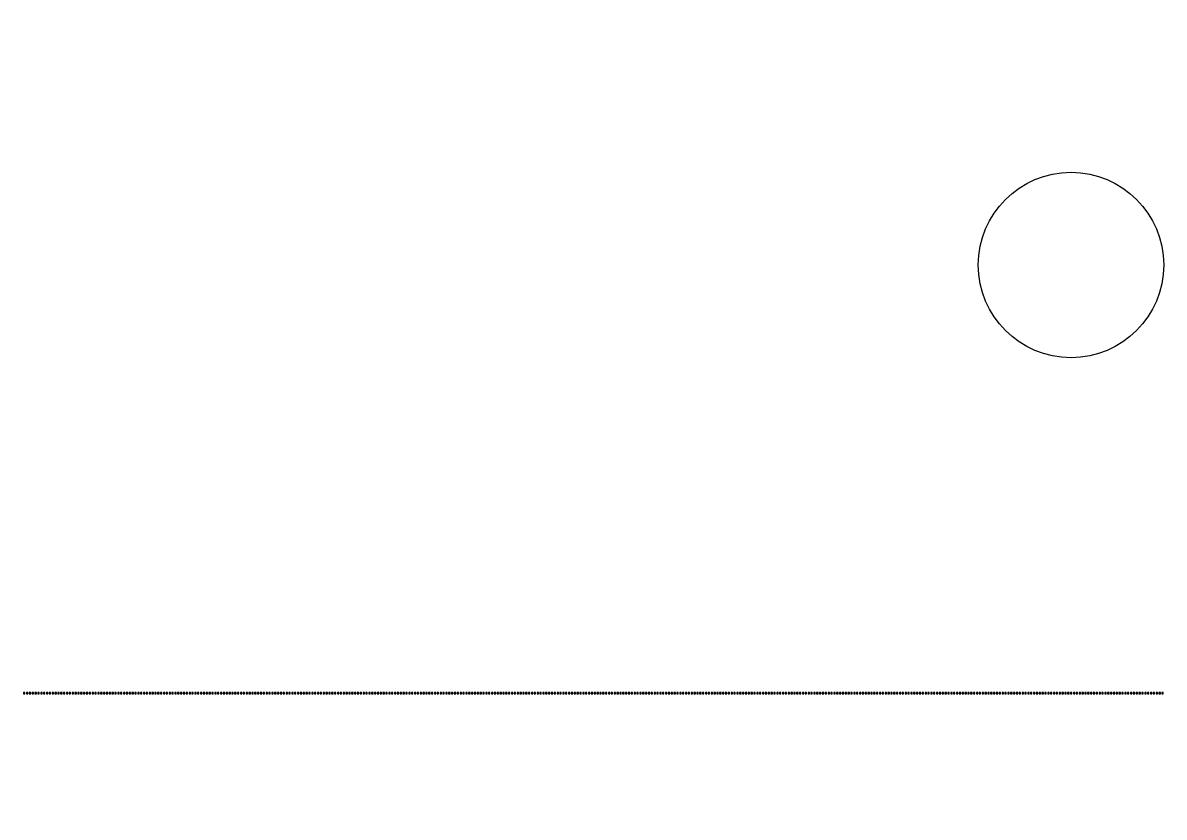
# Model space of a CAD drawing. Header units: inches. Extents: x 734146 to 834146, y 204695 to 304695.
# Drawn here: x 744021 to 746422, y 265460 to 267131 of the extents above; entities that cross this region are included whole.
import ezdxf

# ---------------------------------------------------------------- set-up
doc = ezdxf.new("R2010")
doc.units = ezdxf.units.IN
doc.header["$MEASUREMENT"] = 0

msp = doc.modelspace()

# ---------------------------------------------------------------- linework, layer by layer
for points in [[(744022.7, 265719.6), (744025.7, 265719.6), (744025.7, 265722.6), (744022.7, 265722.6)], [(744028.7, 265719.6), (744031.7, 265719.6), (744031.7, 265722.6), (744028.7, 265722.6)], [(744034.7, 265719.6), (744037.7, 265719.6), (744037.7, 265722.6), (744034.7, 265722.6)], [(744040.7, 265719.6), (744043.7, 265719.6), (744043.7, 265722.6), (744040.7, 265722.6)], [(744046.7, 265719.6), (744049.7, 265719.6), (744049.7, 265722.6), (744046.7, 265722.6)], [(744052.7, 265719.6), (744055.7, 265719.6), (744055.7, 265722.6), (744052.7, 265722.6)], [(744058.7, 265719.6), (744061.7, 265719.6), (744061.7, 265722.6), (744058.7, 265722.6)], [(744064.7, 265719.6), (744067.7, 265719.6), (744067.7, 265722.6), (744064.7, 265722.6)], [(744070.7, 265719.6), (744073.7, 265719.6), (744073.7, 265722.6), (744070.7, 265722.6)], [(744076.7, 265719.6), (744079.7, 265719.6), (744079.7, 265722.6), (744076.7, 265722.6)], [(744082.7, 265719.6), (744085.7, 265719.6), (744085.7, 265722.6), (744082.7, 265722.6)], [(744088.7, 265719.6), (744091.7, 265719.6), (744091.7, 265722.6), (744088.7, 265722.6)], [(744094.7, 265719.6), (744097.7, 265719.6), (744097.7, 265722.6), (744094.7, 265722.6)], [(744100.7, 265719.6), (744103.7, 265719.6), (744103.7, 265722.6), (744100.7, 265722.6)], [(744106.7, 265719.6), (744109.7, 265719.6), (744109.7, 265722.6), (744106.7, 265722.6)], [(744112.7, 265719.6), (744115.7, 265719.6), (744115.7, 265722.6), (744112.7, 265722.6)], [(744118.7, 265719.6), (744121.7, 265719.6), (744121.7, 265722.6), (744118.7, 265722.6)], [(744124.7, 265719.6), (744127.7, 265719.6), (744127.7, 265722.6), (744124.7, 265722.6)], [(744130.7, 265719.6), (744133.7, 265719.6), (744133.7, 265722.6), (744130.7, 265722.6)], [(744136.7, 265719.6), (744139.7, 265719.6), (744139.7, 265722.6), (744136.7, 265722.6)], [(744142.7, 265719.6), (744145.7, 265719.6), (744145.7, 265722.6), (744142.7, 265722.6)], [(744148.7, 265719.6), (744151.7, 265719.6), (744151.7, 265722.6), (744148.7, 265722.6)], [(744154.7, 265719.6), (744157.7, 265719.6), (744157.7, 265722.6), (744154.7, 265722.6)], [(744160.7, 265719.6), (744163.7, 265719.6), (744163.7, 265722.6), (744160.7, 265722.6)], [(744166.7, 265719.6), (744169.7, 265719.6), (744169.7, 265722.6), (744166.7, 265722.6)], [(744172.7, 265719.6), (744175.7, 265719.6), (744175.7, 265722.6), (744172.7, 265722.6)], [(744178.7, 265719.6), (744181.7, 265719.6), (744181.7, 265722.6), (744178.7, 265722.6)], [(744184.7, 265719.6), (744187.7, 265719.6), (744187.7, 265722.6), (744184.7, 265722.6)], [(744190.7, 265719.6), (744193.7, 265719.6), (744193.7, 265722.6), (744190.7, 265722.6)], [(744196.7, 265719.6), (744199.7, 265719.6), (744199.7, 265722.6), (744196.7, 265722.6)], [(744202.7, 265719.6), (744205.7, 265719.6), (744205.7, 265722.6), (744202.7, 265722.6)], [(744208.7, 265719.6), (744211.7, 265719.6), (744211.7, 265722.6), (744208.7, 265722.6)], [(744214.7, 265719.6), (744217.7, 265719.6), (744217.7, 265722.6), (744214.7, 265722.6)], [(744220.7, 265719.6), (744223.7, 265719.6), (744223.7, 265722.6), (744220.7, 265722.6)], [(744226.7, 265719.6), (744229.7, 265719.6), (744229.7, 265722.6), (744226.7, 265722.6)], [(744232.7, 265719.6), (744235.7, 265719.6), (744235.7, 265722.6), (744232.7, 265722.6)], [(744238.7, 265719.6), (744241.7, 265719.6), (744241.7, 265722.6), (744238.7, 265722.6)], [(744244.7, 265719.6), (744247.7, 265719.6), (744247.7, 265722.6), (744244.7, 265722.6)], [(744250.7, 265719.6), (744253.7, 265719.6), (744253.7, 265722.6), (744250.7, 265722.6)], [(744256.7, 265719.6), (744259.7, 265719.6), (744259.7, 265722.6), (744256.7, 265722.6)], [(744262.7, 265719.6), (744265.7, 265719.6), (744265.7, 265722.6), (744262.7, 265722.6)], [(744268.7, 265719.6), (744271.7, 265719.6), (744271.7, 265722.6), (744268.7, 265722.6)], [(744274.7, 265719.6), (744277.7, 265719.6), (744277.7, 265722.6), (744274.7, 265722.6)], [(744280.7, 265719.6), (744283.7, 265719.6), (744283.7, 265722.6), (744280.7, 265722.6)], [(744286.7, 265719.6), (744289.7, 265719.6), (744289.7, 265722.6), (744286.7, 265722.6)], [(744292.7, 265719.6), (744295.7, 265719.6), (744295.7, 265722.6), (744292.7, 265722.6)], [(744298.7, 265719.6), (744301.7, 265719.6), (744301.7, 265722.6), (744298.7, 265722.6)], [(744304.7, 265719.6), (744307.7, 265719.6), (744307.7, 265722.6), (744304.7, 265722.6)], [(744310.7, 265719.6), (744313.7, 265719.6), (744313.7, 265722.6), (744310.7, 265722.6)], [(744316.7, 265719.6), (744319.7, 265719.6), (744319.7, 265722.6), (744316.7, 265722.6)], [(744322.7, 265719.6), (744325.7, 265719.6), (744325.7, 265722.6), (744322.7, 265722.6)], [(744328.7, 265719.6), (744331.7, 265719.6), (744331.7, 265722.6), (744328.7, 265722.6)], [(744334.7, 265719.6), (744337.7, 265719.6), (744337.7, 265722.6), (744334.7, 265722.6)], [(744340.7, 265719.6), (744343.7, 265719.6), (744343.7, 265722.6), (744340.7, 265722.6)], [(744346.7, 265719.6), (744349.7, 265719.6), (744349.7, 265722.6), (744346.7, 265722.6)], [(744352.7, 265719.6), (744355.7, 265719.6), (744355.7, 265722.6), (744352.7, 265722.6)], [(744358.7, 265719.6), (744361.7, 265719.6), (744361.7, 265722.6), (744358.7, 265722.6)], [(744364.7, 265719.6), (744367.7, 265719.6), (744367.7, 265722.6), (744364.7, 265722.6)], [(744370.7, 265719.6), (744373.7, 265719.6), (744373.7, 265722.6), (744370.7, 265722.6)], [(744376.7, 265719.6), (744379.7, 265719.6), (744379.7, 265722.6), (744376.7, 265722.6)], [(744382.7, 265719.6), (744385.7, 265719.6), (744385.7, 265722.6), (744382.7, 265722.6)], [(744388.7, 265719.6), (744391.7, 265719.6), (744391.7, 265722.6), (744388.7, 265722.6)], [(744394.7, 265719.6), (744397.7, 265719.6), (744397.7, 265722.6), (744394.7, 265722.6)], [(744400.7, 265719.6), (744403.7, 265719.6), (744403.7, 265722.6), (744400.7, 265722.6)], [(744406.7, 265719.6), (744409.7, 265719.6), (744409.7, 265722.6), (744406.7, 265722.6)], [(744412.7, 265719.6), (744415.7, 265719.6), (744415.7, 265722.6), (744412.7, 265722.6)], [(744418.7, 265719.6), (744421.7, 265719.6), (744421.7, 265722.6), (744418.7, 265722.6)], [(744424.7, 265719.6), (744427.7, 265719.6), (744427.7, 265722.6), (744424.7, 265722.6)], [(744430.7, 265719.6), (744433.7, 265719.6), (744433.7, 265722.6), (744430.7, 265722.6)], [(744436.7, 265719.6), (744439.7, 265719.6), (744439.7, 265722.6), (744436.7, 265722.6)], [(744442.7, 265719.6), (744445.7, 265719.6), (744445.7, 265722.6), (744442.7, 265722.6)], [(744448.7, 265719.6), (744451.7, 265719.6), (744451.7, 265722.6), (744448.7, 265722.6)], [(744454.7, 265719.6), (744457.7, 265719.6), (744457.7, 265722.6), (744454.7, 265722.6)], [(744460.7, 265719.6), (744463.7, 265719.6), (744463.7, 265722.6), (744460.7, 265722.6)], [(744466.7, 265719.6), (744469.7, 265719.6), (744469.7, 265722.6), (744466.7, 265722.6)], [(744472.7, 265719.6), (744475.7, 265719.6), (744475.7, 265722.6), (744472.7, 265722.6)], [(744478.7, 265719.6), (744481.7, 265719.6), (744481.7, 265722.6), (744478.7, 265722.6)], [(744484.7, 265719.6), (744487.7, 265719.6), (744487.7, 265722.6), (744484.7, 265722.6)], [(744490.7, 265719.6), (744493.7, 265719.6), (744493.7, 265722.6), (744490.7, 265722.6)], [(744496.7, 265719.6), (744499.7, 265719.6), (744499.7, 265722.6), (744496.7, 265722.6)], [(744502.7, 265719.6), (744505.7, 265719.6), (744505.7, 265722.6), (744502.7, 265722.6)], [(744508.7, 265719.6), (744511.7, 265719.6), (744511.7, 265722.6), (744508.7, 265722.6)], [(744514.7, 265719.6), (744517.7, 265719.6), (744517.7, 265722.6), (744514.7, 265722.6)], [(744520.7, 265719.6), (744523.7, 265719.6), (744523.7, 265722.6), (744520.7, 265722.6)], [(744526.7, 265719.6), (744529.7, 265719.6), (744529.7, 265722.6), (744526.7, 265722.6)], [(744532.7, 265719.6), (744535.7, 265719.6), (744535.7, 265722.6), (744532.7, 265722.6)], [(744538.7, 265719.6), (744541.7, 265719.6), (744541.7, 265722.6), (744538.7, 265722.6)], [(744544.7, 265719.6), (744547.7, 265719.6), (744547.7, 265722.6), (744544.7, 265722.6)], [(744550.7, 265719.6), (744553.7, 265719.6), (744553.7, 265722.6), (744550.7, 265722.6)], [(744556.7, 265719.6), (744559.7, 265719.6), (744559.7, 265722.6), (744556.7, 265722.6)], [(744562.7, 265719.6), (744565.7, 265719.6), (744565.7, 265722.6), (744562.7, 265722.6)], [(744568.7, 265719.6), (744571.7, 265719.6), (744571.7, 265722.6), (744568.7, 265722.6)], [(744574.7, 265719.6), (744577.7, 265719.6), (744577.7, 265722.6), (744574.7, 265722.6)], [(744580.7, 265719.6), (744583.7, 265719.6), (744583.7, 265722.6), (744580.7, 265722.6)], [(744586.7, 265719.6), (744589.7, 265719.6), (744589.7, 265722.6), (744586.7, 265722.6)], [(744592.7, 265719.6), (744595.7, 265719.6), (744595.7, 265722.6), (744592.7, 265722.6)], [(744598.7, 265719.6), (744601.7, 265719.6), (744601.7, 265722.6), (744598.7, 265722.6)], [(744604.7, 265719.6), (744607.7, 265719.6), (744607.7, 265722.6), (744604.7, 265722.6)], [(744610.7, 265719.6), (744613.7, 265719.6), (744613.7, 265722.6), (744610.7, 265722.6)], [(744616.7, 265719.6), (744619.7, 265719.6), (744619.7, 265722.6), (744616.7, 265722.6)], [(744622.7, 265719.6), (744625.7, 265719.6), (744625.7, 265722.6), (744622.7, 265722.6)], [(744628.7, 265719.6), (744631.7, 265719.6), (744631.7, 265722.6), (744628.7, 265722.6)], [(744634.7, 265719.6), (744637.7, 265719.6), (744637.7, 265722.6), (744634.7, 265722.6)], [(744640.7, 265719.6), (744643.7, 265719.6), (744643.7, 265722.6), (744640.7, 265722.6)], [(744646.7, 265719.6), (744649.7, 265719.6), (744649.7, 265722.6), (744646.7, 265722.6)], [(744652.7, 265719.6), (744655.7, 265719.6), (744655.7, 265722.6), (744652.7, 265722.6)], [(744658.7, 265719.6), (744661.7, 265719.6), (744661.7, 265722.6), (744658.7, 265722.6)], [(744664.7, 265719.6), (744667.7, 265719.6), (744667.7, 265722.6), (744664.7, 265722.6)], [(744670.7, 265719.6), (744673.7, 265719.6), (744673.7, 265722.6), (744670.7, 265722.6)], [(744676.7, 265719.6), (744679.7, 265719.6), (744679.7, 265722.6), (744676.7, 265722.6)], [(744682.7, 265719.6), (744685.7, 265719.6), (744685.7, 265722.6), (744682.7, 265722.6)], [(744688.7, 265719.6), (744691.7, 265719.6), (744691.7, 265722.6), (744688.7, 265722.6)], [(744694.7, 265719.6), (744697.7, 265719.6), (744697.7, 265722.6), (744694.7, 265722.6)], [(744700.7, 265719.6), (744703.7, 265719.6), (744703.7, 265722.6), (744700.7, 265722.6)], [(744706.7, 265719.6), (744709.7, 265719.6), (744709.7, 265722.6), (744706.7, 265722.6)], [(744712.7, 265719.6), (744715.7, 265719.6), (744715.7, 265722.6), (744712.7, 265722.6)], [(744718.7, 265719.6), (744721.7, 265719.6), (744721.7, 265722.6), (744718.7, 265722.6)], [(744724.7, 265719.6), (744727.7, 265719.6), (744727.7, 265722.6), (744724.7, 265722.6)], [(744730.7, 265719.6), (744733.7, 265719.6), (744733.7, 265722.6), (744730.7, 265722.6)], [(744736.7, 265719.6), (744739.7, 265719.6), (744739.7, 265722.6), (744736.7, 265722.6)], [(744742.7, 265719.6), (744745.7, 265719.6), (744745.7, 265722.6), (744742.7, 265722.6)], [(744748.7, 265719.6), (744751.7, 265719.6), (744751.7, 265722.6), (744748.7, 265722.6)], [(744754.7, 265719.6), (744757.7, 265719.6), (744757.7, 265722.6), (744754.7, 265722.6)], [(744760.7, 265719.6), (744763.7, 265719.6), (744763.7, 265722.6), (744760.7, 265722.6)], [(744766.7, 265719.6), (744769.7, 265719.6), (744769.7, 265722.6), (744766.7, 265722.6)], [(744772.7, 265719.6), (744775.7, 265719.6), (744775.7, 265722.6), (744772.7, 265722.6)], [(744778.7, 265719.6), (744781.7, 265719.6), (744781.7, 265722.6), (744778.7, 265722.6)], [(744784.7, 265719.6), (744787.7, 265719.6), (744787.7, 265722.6), (744784.7, 265722.6)], [(744790.7, 265719.6), (744793.7, 265719.6), (744793.7, 265722.6), (744790.7, 265722.6)], [(744796.7, 265719.6), (744799.7, 265719.6), (744799.7, 265722.6), (744796.7, 265722.6)], [(744802.7, 265719.6), (744805.7, 265719.6), (744805.7, 265722.6), (744802.7, 265722.6)], [(744808.7, 265719.6), (744811.7, 265719.6), (744811.7, 265722.6), (744808.7, 265722.6)], [(744814.7, 265719.6), (744817.7, 265719.6), (744817.7, 265722.6), (744814.7, 265722.6)], [(744820.7, 265719.6), (744823.7, 265719.6), (744823.7, 265722.6), (744820.7, 265722.6)], [(744826.7, 265719.6), (744829.7, 265719.6), (744829.7, 265722.6), (744826.7, 265722.6)], [(744832.7, 265719.6), (744835.7, 265719.6), (744835.7, 265722.6), (744832.7, 265722.6)], [(744838.7, 265719.6), (744841.7, 265719.6), (744841.7, 265722.6), (744838.7, 265722.6)], [(744844.7, 265719.6), (744847.7, 265719.6), (744847.7, 265722.6), (744844.7, 265722.6)], [(744850.7, 265719.6), (744853.7, 265719.6), (744853.7, 265722.6), (744850.7, 265722.6)], [(744856.7, 265719.6), (744859.7, 265719.6), (744859.7, 265722.6), (744856.7, 265722.6)], [(744862.7, 265719.6), (744865.7, 265719.6), (744865.7, 265722.6), (744862.7, 265722.6)], [(744868.7, 265719.6), (744871.7, 265719.6), (744871.7, 265722.6), (744868.7, 265722.6)], [(744874.7, 265719.6), (744877.7, 265719.6), (744877.7, 265722.6), (744874.7, 265722.6)], [(744880.7, 265719.6), (744883.7, 265719.6), (744883.7, 265722.6), (744880.7, 265722.6)], [(744886.7, 265719.6), (744889.7, 265719.6), (744889.7, 265722.6), (744886.7, 265722.6)], [(744892.7, 265719.6), (744895.7, 265719.6), (744895.7, 265722.6), (744892.7, 265722.6)], [(744898.7, 265719.6), (744901.7, 265719.6), (744901.7, 265722.6), (744898.7, 265722.6)], [(744904.7, 265719.6), (744907.7, 265719.6), (744907.7, 265722.6), (744904.7, 265722.6)], [(744910.7, 265719.6), (744913.7, 265719.6), (744913.7, 265722.6), (744910.7, 265722.6)], [(744916.7, 265719.6), (744919.7, 265719.6), (744919.7, 265722.6), (744916.7, 265722.6)], [(744922.7, 265719.6), (744925.7, 265719.6), (744925.7, 265722.6), (744922.7, 265722.6)], [(744928.7, 265719.6), (744931.7, 265719.6), (744931.7, 265722.6), (744928.7, 265722.6)], [(744934.7, 265719.6), (744937.7, 265719.6), (744937.7, 265722.6), (744934.7, 265722.6)], [(744940.7, 265719.6), (744943.7, 265719.6), (744943.7, 265722.6), (744940.7, 265722.6)], [(744946.7, 265719.6), (744949.7, 265719.6), (744949.7, 265722.6), (744946.7, 265722.6)], [(744952.7, 265719.6), (744955.7, 265719.6), (744955.7, 265722.6), (744952.7, 265722.6)], [(744958.7, 265719.6), (744961.7, 265719.6), (744961.7, 265722.6), (744958.7, 265722.6)], [(744964.7, 265719.6), (744967.7, 265719.6), (744967.7, 265722.6), (744964.7, 265722.6)], [(744970.7, 265719.6), (744973.7, 265719.6), (744973.7, 265722.6), (744970.7, 265722.6)], [(744976.7, 265719.6), (744979.7, 265719.6), (744979.7, 265722.6), (744976.7, 265722.6)], [(744982.7, 265719.6), (744985.7, 265719.6), (744985.7, 265722.6), (744982.7, 265722.6)], [(744988.7, 265719.6), (744991.7, 265719.6), (744991.7, 265722.6), (744988.7, 265722.6)], [(744994.7, 265719.6), (744997.7, 265719.6), (744997.7, 265722.6), (744994.7, 265722.6)], [(745000.7, 265719.6), (745003.7, 265719.6), (745003.7, 265722.6), (745000.7, 265722.6)], [(745006.7, 265719.6), (745009.7, 265719.6), (745009.7, 265722.6), (745006.7, 265722.6)], [(745012.7, 265719.6), (745015.7, 265719.6), (745015.7, 265722.6), (745012.7, 265722.6)], [(745018.7, 265719.6), (745021.7, 265719.6), (745021.7, 265722.6), (745018.7, 265722.6)], [(745024.7, 265719.6), (745027.7, 265719.6), (745027.7, 265722.6), (745024.7, 265722.6)], [(745030.7, 265719.6), (745033.7, 265719.6), (745033.7, 265722.6), (745030.7, 265722.6)], [(745036.7, 265719.6), (745039.7, 265719.6), (745039.7, 265722.6), (745036.7, 265722.6)], [(745042.7, 265719.6), (745045.7, 265719.6), (745045.7, 265722.6), (745042.7, 265722.6)], [(745048.7, 265719.6), (745051.7, 265719.6), (745051.7, 265722.6), (745048.7, 265722.6)], [(745054.7, 265719.6), (745057.7, 265719.6), (745057.7, 265722.6), (745054.7, 265722.6)], [(745060.7, 265719.6), (745063.7, 265719.6), (745063.7, 265722.6), (745060.7, 265722.6)], [(745066.7, 265719.6), (745069.7, 265719.6), (745069.7, 265722.6), (745066.7, 265722.6)], [(745072.7, 265719.6), (745075.7, 265719.6), (745075.7, 265722.6), (745072.7, 265722.6)], [(745078.7, 265719.6), (745081.7, 265719.6), (745081.7, 265722.6), (745078.7, 265722.6)], [(745084.7, 265719.6), (745087.7, 265719.6), (745087.7, 265722.6), (745084.7, 265722.6)], [(745090.7, 265719.6), (745093.7, 265719.6), (745093.7, 265722.6), (745090.7, 265722.6)], [(745096.7, 265719.6), (745099.7, 265719.6), (745099.7, 265722.6), (745096.7, 265722.6)], [(745102.7, 265719.6), (745105.7, 265719.6), (745105.7, 265722.6), (745102.7, 265722.6)], [(745108.7, 265719.6), (745111.7, 265719.6), (745111.7, 265722.6), (745108.7, 265722.6)], [(745114.7, 265719.6), (745117.7, 265719.6), (745117.7, 265722.6), (745114.7, 265722.6)], [(745120.7, 265719.6), (745123.7, 265719.6), (745123.7, 265722.6), (745120.7, 265722.6)], [(745126.7, 265719.6), (745129.7, 265719.6), (745129.7, 265722.6), (745126.7, 265722.6)], [(745132.7, 265719.6), (745135.7, 265719.6), (745135.7, 265722.6), (745132.7, 265722.6)], [(745138.7, 265719.6), (745141.7, 265719.6), (745141.7, 265722.6), (745138.7, 265722.6)], [(745144.7, 265719.6), (745147.7, 265719.6), (745147.7, 265722.6), (745144.7, 265722.6)], [(745150.7, 265719.6), (745153.7, 265719.6), (745153.7, 265722.6), (745150.7, 265722.6)], [(745156.7, 265719.6), (745159.7, 265719.6), (745159.7, 265722.6), (745156.7, 265722.6)], [(745162.7, 265719.6), (745165.7, 265719.6), (745165.7, 265722.6), (745162.7, 265722.6)], [(745168.7, 265719.6), (745171.7, 265719.6), (745171.7, 265722.6), (745168.7, 265722.6)], [(745174.7, 265719.6), (745177.7, 265719.6), (745177.7, 265722.6), (745174.7, 265722.6)], [(745180.7, 265719.6), (745183.7, 265719.6), (745183.7, 265722.6), (745180.7, 265722.6)], [(745186.7, 265719.6), (745189.7, 265719.6), (745189.7, 265722.6), (745186.7, 265722.6)], [(745192.7, 265719.6), (745195.7, 265719.6), (745195.7, 265722.6), (745192.7, 265722.6)], [(745198.7, 265719.6), (745201.7, 265719.6), (745201.7, 265722.6), (745198.7, 265722.6)], [(745204.7, 265719.6), (745207.7, 265719.6), (745207.7, 265722.6), (745204.7, 265722.6)], [(745210.7, 265719.6), (745213.7, 265719.6), (745213.7, 265722.6), (745210.7, 265722.6)], [(745216.7, 265719.6), (745219.7, 265719.6), (745219.7, 265722.6), (745216.7, 265722.6)], [(745222.7, 265719.6), (745225.7, 265719.6), (745225.7, 265722.6), (745222.7, 265722.6)], [(745228.7, 265719.6), (745231.7, 265719.6), (745231.7, 265722.6), (745228.7, 265722.6)], [(745234.7, 265719.6), (745237.7, 265719.6), (745237.7, 265722.6), (745234.7, 265722.6)], [(745240.7, 265719.6), (745243.7, 265719.6), (745243.7, 265722.6), (745240.7, 265722.6)], [(745246.7, 265719.6), (745249.7, 265719.6), (745249.7, 265722.6), (745246.7, 265722.6)], [(745252.7, 265719.6), (745255.7, 265719.6), (745255.7, 265722.6), (745252.7, 265722.6)], [(745258.7, 265719.6), (745261.7, 265719.6), (745261.7, 265722.6), (745258.7, 265722.6)], [(745264.7, 265719.6), (745267.7, 265719.6), (745267.7, 265722.6), (745264.7, 265722.6)], [(745270.7, 265719.6), (745273.7, 265719.6), (745273.7, 265722.6), (745270.7, 265722.6)], [(745276.7, 265719.6), (745279.7, 265719.6), (745279.7, 265722.6), (745276.7, 265722.6)], [(745282.7, 265719.6), (745285.7, 265719.6), (745285.7, 265722.6), (745282.7, 265722.6)], [(745288.7, 265719.6), (745291.7, 265719.6), (745291.7, 265722.6), (745288.7, 265722.6)], [(745294.7, 265719.6), (745297.7, 265719.6), (745297.7, 265722.6), (745294.7, 265722.6)], [(745300.7, 265719.6), (745303.7, 265719.6), (745303.7, 265722.6), (745300.7, 265722.6)], [(745306.7, 265719.6), (745309.7, 265719.6), (745309.7, 265722.6), (745306.7, 265722.6)], [(745312.7, 265719.6), (745315.7, 265719.6), (745315.7, 265722.6), (745312.7, 265722.6)], [(745318.7, 265719.6), (745321.7, 265719.6), (745321.7, 265722.6), (745318.7, 265722.6)], [(745324.7, 265719.6), (745327.7, 265719.6), (745327.7, 265722.6), (745324.7, 265722.6)], [(745330.7, 265719.6), (745333.7, 265719.6), (745333.7, 265722.6), (745330.7, 265722.6)], [(745336.7, 265719.6), (745339.7, 265719.6), (745339.7, 265722.6), (745336.7, 265722.6)], [(745342.7, 265719.6), (745345.7, 265719.6), (745345.7, 265722.6), (745342.7, 265722.6)], [(745348.7, 265719.6), (745351.7, 265719.6), (745351.7, 265722.6), (745348.7, 265722.6)], [(745354.7, 265719.6), (745357.7, 265719.6), (745357.7, 265722.6), (745354.7, 265722.6)], [(745360.7, 265719.6), (745363.7, 265719.6), (745363.7, 265722.6), (745360.7, 265722.6)], [(745366.7, 265719.6), (745369.7, 265719.6), (745369.7, 265722.6), (745366.7, 265722.6)], [(745372.7, 265719.6), (745375.7, 265719.6), (745375.7, 265722.6), (745372.7, 265722.6)], [(745378.7, 265719.6), (745381.7, 265719.6), (745381.7, 265722.6), (745378.7, 265722.6)], [(745384.7, 265719.6), (745387.7, 265719.6), (745387.7, 265722.6), (745384.7, 265722.6)], [(745390.7, 265719.6), (745393.7, 265719.6), (745393.7, 265722.6), (745390.7, 265722.6)], [(745396.7, 265719.6), (745399.7, 265719.6), (745399.7, 265722.6), (745396.7, 265722.6)], [(745402.7, 265719.6), (745405.7, 265719.6), (745405.7, 265722.6), (745402.7, 265722.6)], [(745408.7, 265719.6), (745411.7, 265719.6), (745411.7, 265722.6), (745408.7, 265722.6)], [(745414.7, 265719.6), (745417.7, 265719.6), (745417.7, 265722.6), (745414.7, 265722.6)], [(745420.7, 265719.6), (745423.7, 265719.6), (745423.7, 265722.6), (745420.7, 265722.6)], [(745426.7, 265719.6), (745429.7, 265719.6), (745429.7, 265722.6), (745426.7, 265722.6)], [(745432.7, 265719.6), (745435.7, 265719.6), (745435.7, 265722.6), (745432.7, 265722.6)], [(745438.7, 265719.6), (745441.7, 265719.6), (745441.7, 265722.6), (745438.7, 265722.6)], [(745444.7, 265719.6), (745447.7, 265719.6), (745447.7, 265722.6), (745444.7, 265722.6)], [(745450.7, 265719.6), (745453.7, 265719.6), (745453.7, 265722.6), (745450.7, 265722.6)], [(745456.7, 265719.6), (745459.7, 265719.6), (745459.7, 265722.6), (745456.7, 265722.6)], [(745462.7, 265719.6), (745465.7, 265719.6), (745465.7, 265722.6), (745462.7, 265722.6)], [(745468.7, 265719.6), (745471.7, 265719.6), (745471.7, 265722.6), (745468.7, 265722.6)], [(745474.7, 265719.6), (745477.7, 265719.6), (745477.7, 265722.6), (745474.7, 265722.6)], [(745480.7, 265719.6), (745483.7, 265719.6), (745483.7, 265722.6), (745480.7, 265722.6)], [(745486.7, 265719.6), (745489.7, 265719.6), (745489.7, 265722.6), (745486.7, 265722.6)], [(745492.7, 265719.6), (745495.7, 265719.6), (745495.7, 265722.6), (745492.7, 265722.6)], [(745498.7, 265719.6), (745501.7, 265719.6), (745501.7, 265722.6), (745498.7, 265722.6)], [(745504.7, 265719.6), (745507.7, 265719.6), (745507.7, 265722.6), (745504.7, 265722.6)], [(745510.7, 265719.6), (745513.7, 265719.6), (745513.7, 265722.6), (745510.7, 265722.6)], [(745516.7, 265719.6), (745519.7, 265719.6), (745519.7, 265722.6), (745516.7, 265722.6)], [(745522.7, 265719.6), (745525.7, 265719.6), (745525.7, 265722.6), (745522.7, 265722.6)], [(745528.7, 265719.6), (745531.7, 265719.6), (745531.7, 265722.6), (745528.7, 265722.6)], [(745534.7, 265719.6), (745537.7, 265719.6), (745537.7, 265722.6), (745534.7, 265722.6)], [(745540.7, 265719.6), (745543.7, 265719.6), (745543.7, 265722.6), (745540.7, 265722.6)], [(745546.7, 265719.6), (745549.7, 265719.6), (745549.7, 265722.6), (745546.7, 265722.6)], [(745552.7, 265719.6), (745555.7, 265719.6), (745555.7, 265722.6), (745552.7, 265722.6)], [(745558.7, 265719.6), (745561.7, 265719.6), (745561.7, 265722.6), (745558.7, 265722.6)], [(745564.7, 265719.6), (745567.7, 265719.6), (745567.7, 265722.6), (745564.7, 265722.6)], [(745570.7, 265719.6), (745573.7, 265719.6), (745573.7, 265722.6), (745570.7, 265722.6)], [(745576.7, 265719.6), (745579.7, 265719.6), (745579.7, 265722.6), (745576.7, 265722.6)], [(745582.7, 265719.6), (745585.7, 265719.6), (745585.7, 265722.6), (745582.7, 265722.6)], [(745588.7, 265719.6), (745591.7, 265719.6), (745591.7, 265722.6), (745588.7, 265722.6)], [(745594.7, 265719.6), (745597.7, 265719.6), (745597.7, 265722.6), (745594.7, 265722.6)], [(745600.7, 265719.6), (745603.7, 265719.6), (745603.7, 265722.6), (745600.7, 265722.6)], [(745606.7, 265719.6), (745609.7, 265719.6), (745609.7, 265722.6), (745606.7, 265722.6)], [(745612.7, 265719.6), (745615.7, 265719.6), (745615.7, 265722.6), (745612.7, 265722.6)], [(745618.7, 265719.6), (745621.7, 265719.6), (745621.7, 265722.6), (745618.7, 265722.6)], [(745624.7, 265719.6), (745627.7, 265719.6), (745627.7, 265722.6), (745624.7, 265722.6)], [(745630.7, 265719.6), (745633.7, 265719.6), (745633.7, 265722.6), (745630.7, 265722.6)], [(745636.7, 265719.6), (745639.7, 265719.6), (745639.7, 265722.6), (745636.7, 265722.6)], [(745642.7, 265719.6), (745645.7, 265719.6), (745645.7, 265722.6), (745642.7, 265722.6)], [(745648.7, 265719.6), (745651.7, 265719.6), (745651.7, 265722.6), (745648.7, 265722.6)], [(745654.7, 265719.6), (745657.7, 265719.6), (745657.7, 265722.6), (745654.7, 265722.6)], [(745660.7, 265719.6), (745663.7, 265719.6), (745663.7, 265722.6), (745660.7, 265722.6)], [(745666.7, 265719.6), (745669.7, 265719.6), (745669.7, 265722.6), (745666.7, 265722.6)], [(745672.7, 265719.6), (745675.7, 265719.6), (745675.7, 265722.6), (745672.7, 265722.6)], [(745678.7, 265719.6), (745681.7, 265719.6), (745681.7, 265722.6), (745678.7, 265722.6)], [(745684.7, 265719.6), (745687.7, 265719.6), (745687.7, 265722.6), (745684.7, 265722.6)], [(745690.7, 265719.6), (745693.7, 265719.6), (745693.7, 265722.6), (745690.7, 265722.6)], [(745696.7, 265719.6), (745699.7, 265719.6), (745699.7, 265722.6), (745696.7, 265722.6)], [(745702.7, 265719.6), (745705.7, 265719.6), (745705.7, 265722.6), (745702.7, 265722.6)], [(745708.7, 265719.6), (745711.7, 265719.6), (745711.7, 265722.6), (745708.7, 265722.6)], [(745714.7, 265719.6), (745717.7, 265719.6), (745717.7, 265722.6), (745714.7, 265722.6)], [(745720.7, 265719.6), (745723.7, 265719.6), (745723.7, 265722.6), (745720.7, 265722.6)], [(745726.7, 265719.6), (745729.7, 265719.6), (745729.7, 265722.6), (745726.7, 265722.6)], [(745732.7, 265719.6), (745735.7, 265719.6), (745735.7, 265722.6), (745732.7, 265722.6)], [(745738.7, 265719.6), (745741.7, 265719.6), (745741.7, 265722.6), (745738.7, 265722.6)], [(745744.7, 265719.6), (745747.7, 265719.6), (745747.7, 265722.6), (745744.7, 265722.6)], [(745750.7, 265719.6), (745753.7, 265719.6), (745753.7, 265722.6), (745750.7, 265722.6)], [(745756.7, 265719.6), (745759.7, 265719.6), (745759.7, 265722.6), (745756.7, 265722.6)], [(745762.7, 265719.6), (745765.7, 265719.6), (745765.7, 265722.6), (745762.7, 265722.6)], [(745768.7, 265719.6), (745771.7, 265719.6), (745771.7, 265722.6), (745768.7, 265722.6)], [(745774.7, 265719.6), (745777.7, 265719.6), (745777.7, 265722.6), (745774.7, 265722.6)], [(745780.7, 265719.6), (745783.7, 265719.6), (745783.7, 265722.6), (745780.7, 265722.6)], [(745786.7, 265719.6), (745789.7, 265719.6), (745789.7, 265722.6), (745786.7, 265722.6)], [(745792.7, 265719.6), (745795.7, 265719.6), (745795.7, 265722.6), (745792.7, 265722.6)], [(745798.7, 265719.6), (745801.7, 265719.6), (745801.7, 265722.6), (745798.7, 265722.6)], [(745804.7, 265719.6), (745807.7, 265719.6), (745807.7, 265722.6), (745804.7, 265722.6)], [(745810.7, 265719.6), (745813.7, 265719.6), (745813.7, 265722.6), (745810.7, 265722.6)], [(745816.7, 265719.6), (745819.7, 265719.6), (745819.7, 265722.6), (745816.7, 265722.6)], [(745822.7, 265719.6), (745825.7, 265719.6), (745825.7, 265722.6), (745822.7, 265722.6)], [(745828.7, 265719.6), (745831.7, 265719.6), (745831.7, 265722.6), (745828.7, 265722.6)], [(745834.7, 265719.6), (745837.7, 265719.6), (745837.7, 265722.6), (745834.7, 265722.6)], [(745840.7, 265719.6), (745843.7, 265719.6), (745843.7, 265722.6), (745840.7, 265722.6)], [(745846.7, 265719.6), (745849.7, 265719.6), (745849.7, 265722.6), (745846.7, 265722.6)], [(745852.7, 265719.6), (745855.7, 265719.6), (745855.7, 265722.6), (745852.7, 265722.6)], [(745858.7, 265719.6), (745861.7, 265719.6), (745861.7, 265722.6), (745858.7, 265722.6)], [(745864.7, 265719.6), (745867.7, 265719.6), (745867.7, 265722.6), (745864.7, 265722.6)], [(745870.7, 265719.6), (745873.7, 265719.6), (745873.7, 265722.6), (745870.7, 265722.6)], [(745876.7, 265719.6), (745879.7, 265719.6), (745879.7, 265722.6), (745876.7, 265722.6)], [(745882.7, 265719.6), (745885.7, 265719.6), (745885.7, 265722.6), (745882.7, 265722.6)], [(745888.7, 265719.6), (745891.7, 265719.6), (745891.7, 265722.6), (745888.7, 265722.6)], [(745894.7, 265719.6), (745897.7, 265719.6), (745897.7, 265722.6), (745894.7, 265722.6)], [(745900.7, 265719.6), (745903.7, 265719.6), (745903.7, 265722.6), (745900.7, 265722.6)], [(745906.7, 265719.6), (745909.7, 265719.6), (745909.7, 265722.6), (745906.7, 265722.6)], [(745912.7, 265719.6), (745915.7, 265719.6), (745915.7, 265722.6), (745912.7, 265722.6)], [(745918.7, 265719.6), (745921.7, 265719.6), (745921.7, 265722.6), (745918.7, 265722.6)], [(745924.7, 265719.6), (745927.7, 265719.6), (745927.7, 265722.6), (745924.7, 265722.6)], [(745930.7, 265719.6), (745933.7, 265719.6), (745933.7, 265722.6), (745930.7, 265722.6)], [(745936.7, 265719.6), (745939.7, 265719.6), (745939.7, 265722.6), (745936.7, 265722.6)], [(745942.7, 265719.6), (745945.7, 265719.6), (745945.7, 265722.6), (745942.7, 265722.6)], [(745948.7, 265719.6), (745951.7, 265719.6), (745951.7, 265722.6), (745948.7, 265722.6)], [(745954.7, 265719.6), (745957.7, 265719.6), (745957.7, 265722.6), (745954.7, 265722.6)], [(745960.7, 265719.6), (745963.7, 265719.6), (745963.7, 265722.6), (745960.7, 265722.6)], [(745966.7, 265719.6), (745969.7, 265719.6), (745969.7, 265722.6), (745966.7, 265722.6)], [(745972.7, 265719.6), (745975.7, 265719.6), (745975.7, 265722.6), (745972.7, 265722.6)], [(745978.7, 265719.6), (745981.7, 265719.6), (745981.7, 265722.6), (745978.7, 265722.6)], [(745984.7, 265719.6), (745987.7, 265719.6), (745987.7, 265722.6), (745984.7, 265722.6)], [(745990.7, 265719.6), (745993.7, 265719.6), (745993.7, 265722.6), (745990.7, 265722.6)], [(745996.7, 265719.6), (745999.7, 265719.6), (745999.7, 265722.6), (745996.7, 265722.6)], [(746002.7, 265719.6), (746005.7, 265719.6), (746005.7, 265722.6), (746002.7, 265722.6)], [(746008.7, 265719.6), (746011.7, 265719.6), (746011.7, 265722.6), (746008.7, 265722.6)], [(746014.7, 265719.6), (746017.7, 265719.6), (746017.7, 265722.6), (746014.7, 265722.6)], [(746020.7, 265719.6), (746023.7, 265719.6), (746023.7, 265722.6), (746020.7, 265722.6)], [(746026.7, 265719.6), (746029.7, 265719.6), (746029.7, 265722.6), (746026.7, 265722.6)], [(746032.7, 265719.6), (746035.7, 265719.6), (746035.7, 265722.6), (746032.7, 265722.6)], [(746038.7, 265719.6), (746041.7, 265719.6), (746041.7, 265722.6), (746038.7, 265722.6)], [(746044.7, 265719.6), (746047.7, 265719.6), (746047.7, 265722.6), (746044.7, 265722.6)], [(746050.7, 265719.6), (746053.7, 265719.6), (746053.7, 265722.6), (746050.7, 265722.6)], [(746056.7, 265719.6), (746059.7, 265719.6), (746059.7, 265722.6), (746056.7, 265722.6)], [(746062.7, 265719.6), (746065.7, 265719.6), (746065.7, 265722.6), (746062.7, 265722.6)], [(746068.7, 265719.6), (746071.7, 265719.6), (746071.7, 265722.6), (746068.7, 265722.6)], [(746074.7, 265719.6), (746077.7, 265719.6), (746077.7, 265722.6), (746074.7, 265722.6)], [(746080.7, 265719.6), (746083.7, 265719.6), (746083.7, 265722.6), (746080.7, 265722.6)], [(746086.7, 265719.6), (746089.7, 265719.6), (746089.7, 265722.6), (746086.7, 265722.6)], [(746092.7, 265719.6), (746095.7, 265719.6), (746095.7, 265722.6), (746092.7, 265722.6)], [(746098.7, 265719.6), (746101.7, 265719.6), (746101.7, 265722.6), (746098.7, 265722.6)], [(746104.7, 265719.6), (746107.7, 265719.6), (746107.7, 265722.6), (746104.7, 265722.6)], [(746110.7, 265719.6), (746113.7, 265719.6), (746113.7, 265722.6), (746110.7, 265722.6)], [(746116.7, 265719.6), (746119.7, 265719.6), (746119.7, 265722.6), (746116.7, 265722.6)], [(746122.7, 265719.6), (746125.7, 265719.6), (746125.7, 265722.6), (746122.7, 265722.6)], [(746128.7, 265719.6), (746131.7, 265719.6), (746131.7, 265722.6), (746128.7, 265722.6)], [(746134.7, 265719.6), (746137.7, 265719.6), (746137.7, 265722.6), (746134.7, 265722.6)], [(746140.7, 265719.6), (746143.7, 265719.6), (746143.7, 265722.6), (746140.7, 265722.6)], [(746146.7, 265719.6), (746149.7, 265719.6), (746149.7, 265722.6), (746146.7, 265722.6)], [(746152.7, 265719.6), (746155.7, 265719.6), (746155.7, 265722.6), (746152.7, 265722.6)], [(746158.7, 265719.6), (746161.7, 265719.6), (746161.7, 265722.6), (746158.7, 265722.6)], [(746164.7, 265719.6), (746167.7, 265719.6), (746167.7, 265722.6), (746164.7, 265722.6)], [(746170.7, 265719.6), (746173.7, 265719.6), (746173.7, 265722.6), (746170.7, 265722.6)], [(746176.7, 265719.6), (746179.7, 265719.6), (746179.7, 265722.6), (746176.7, 265722.6)], [(746182.7, 265719.6), (746185.7, 265719.6), (746185.7, 265722.6), (746182.7, 265722.6)], [(746188.7, 265719.6), (746191.7, 265719.6), (746191.7, 265722.6), (746188.7, 265722.6)], [(746194.7, 265719.6), (746197.7, 265719.6), (746197.7, 265722.6), (746194.7, 265722.6)], [(746200.7, 265719.6), (746203.7, 265719.6), (746203.7, 265722.6), (746200.7, 265722.6)], [(746206.7, 265719.6), (746209.7, 265719.6), (746209.7, 265722.6), (746206.7, 265722.6)], [(746212.7, 265719.6), (746215.7, 265719.6), (746215.7, 265722.6), (746212.7, 265722.6)], [(746218.7, 265719.6), (746221.7, 265719.6), (746221.7, 265722.6), (746218.7, 265722.6)], [(746224.7, 265719.6), (746227.7, 265719.6), (746227.7, 265722.6), (746224.7, 265722.6)], [(746230.7, 265719.6), (746233.7, 265719.6), (746233.7, 265722.6), (746230.7, 265722.6)], [(746236.7, 265719.6), (746239.7, 265719.6), (746239.7, 265722.6), (746236.7, 265722.6)], [(746242.7, 265719.6), (746245.7, 265719.6), (746245.7, 265722.6), (746242.7, 265722.6)], [(746248.7, 265719.6), (746251.7, 265719.6), (746251.7, 265722.6), (746248.7, 265722.6)], [(746254.7, 265719.6), (746257.7, 265719.6), (746257.7, 265722.6), (746254.7, 265722.6)], [(746260.7, 265719.6), (746263.7, 265719.6), (746263.7, 265722.6), (746260.7, 265722.6)], [(746266.7, 265719.6), (746269.7, 265719.6), (746269.7, 265722.6), (746266.7, 265722.6)], [(746272.7, 265719.6), (746275.7, 265719.6), (746275.7, 265722.6), (746272.7, 265722.6)], [(746278.7, 265719.6), (746281.7, 265719.6), (746281.7, 265722.6), (746278.7, 265722.6)], [(746284.7, 265719.6), (746287.7, 265719.6), (746287.7, 265722.6), (746284.7, 265722.6)], [(746290.7, 265719.6), (746293.7, 265719.6), (746293.7, 265722.6), (746290.7, 265722.6)], [(746296.7, 265719.6), (746299.7, 265719.6), (746299.7, 265722.6), (746296.7, 265722.6)], [(746302.7, 265719.6), (746305.7, 265719.6), (746305.7, 265722.6), (746302.7, 265722.6)], [(746308.7, 265719.6), (746311.7, 265719.6), (746311.7, 265722.6), (746308.7, 265722.6)], [(746314.7, 265719.6), (746317.7, 265719.6), (746317.7, 265722.6), (746314.7, 265722.6)], [(746320.7, 265719.6), (746323.7, 265719.6), (746323.7, 265722.6), (746320.7, 265722.6)], [(746326.7, 265719.6), (746329.7, 265719.6), (746329.7, 265722.6), (746326.7, 265722.6)], [(746332.7, 265719.6), (746335.7, 265719.6), (746335.7, 265722.6), (746332.7, 265722.6)], [(746338.7, 265719.6), (746341.7, 265719.6), (746341.7, 265722.6), (746338.7, 265722.6)], [(746344.7, 265719.6), (746347.7, 265719.6), (746347.7, 265722.6), (746344.7, 265722.6)], [(746350.7, 265719.6), (746353.7, 265719.6), (746353.7, 265722.6), (746350.7, 265722.6)], [(746356.7, 265719.6), (746359.7, 265719.6), (746359.7, 265722.6), (746356.7, 265722.6)], [(746362.7, 265719.6), (746365.7, 265719.6), (746365.7, 265722.6), (746362.7, 265722.6)], [(746368.7, 265719.6), (746371.7, 265719.6), (746371.7, 265722.6), (746368.7, 265722.6)], [(746374.7, 265719.6), (746377.7, 265719.6), (746377.7, 265722.6), (746374.7, 265722.6)], [(746380.7, 265719.6), (746383.7, 265719.6), (746383.7, 265722.6), (746380.7, 265722.6)], [(746386.7, 265719.6), (746389.7, 265719.6), (746389.7, 265722.6), (746386.7, 265722.6)], [(746392.7, 265719.6), (746395.7, 265719.6), (746395.7, 265722.6), (746392.7, 265722.6)], [(746398.7, 265719.6), (746401.7, 265719.6), (746401.7, 265722.6), (746398.7, 265722.6)], [(746404.7, 265719.6), (746407.7, 265719.6), (746407.7, 265722.6), (746404.7, 265722.6)], [(746410.7, 265719.6), (746413.7, 265719.6), (746413.7, 265722.6), (746410.7, 265722.6)], [(746416.7, 265719.6), (746419.7, 265719.6), (746419.7, 265722.6), (746416.7, 265722.6)]]:
    msp.add_lwpolyline(points, close=True)
for centre, radius in [((784146.5, 254695.1), 50000), ((746225.8, 266621.7), 195)]:
    msp.add_circle(centre, radius)

doc.saveas('drawing.dxf')
